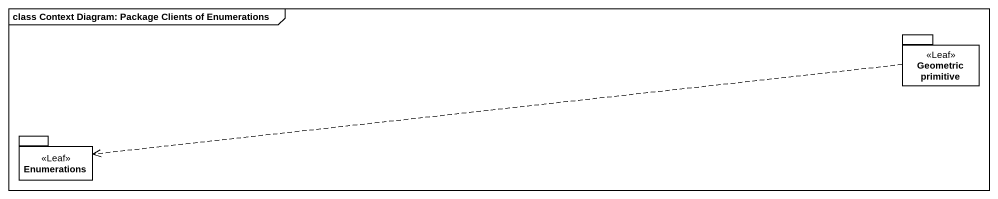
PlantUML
@startuml
mainframe class Context Diagram: Package Clients of Enumerations
package "Geometric primitive" as Geometric_primitive <<Leaf>> {
}
package Enumerations <<Leaf>> {
}
Geometric_primitive .left.> Enumerations
@enduml
